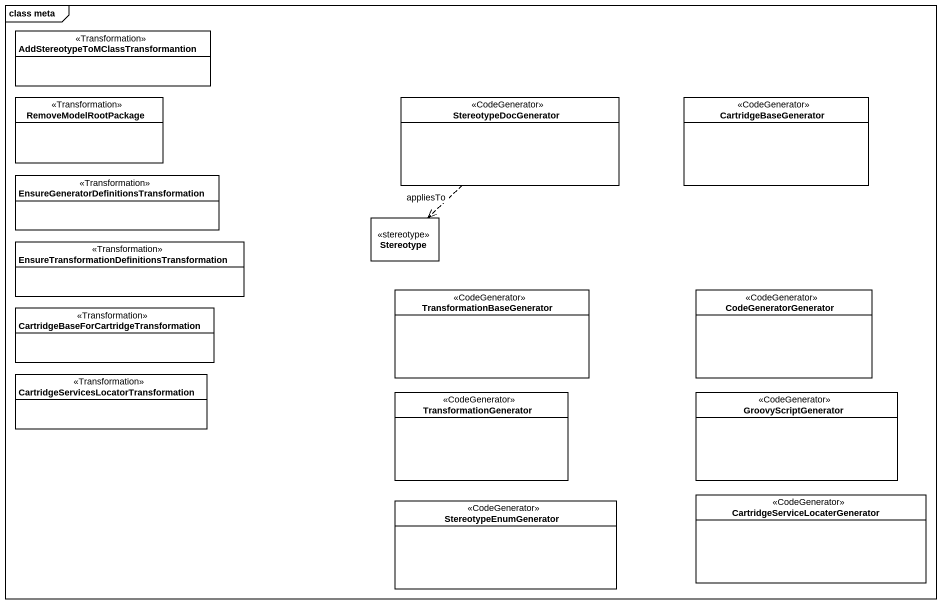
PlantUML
@startuml
mainframe class meta
hide circle
hide empty members
class "AddStereotypeToMClassTransformantion" as AddStereotypeToMClassTransfo <<Transformation>>
class RemoveModelRootPackage <<Transformation>>
class StereotypeDocGenerator <<CodeGenerator>>
class CartridgeBaseGenerator <<CodeGenerator>>
class "EnsureGeneratorDefinitionsTransformation" as EnsureGeneratorDefinitionsTr <<Transformation>>
class "EnsureTransformationDefinitionsTransformation" as EnsureTransformationDefiniti <<Transformation>>
class "Stereotype" as Stereotype_ <<stereotype>>
class "CartridgeBaseForCartridgeTransformation" as CartridgeBaseForCartridgeTra <<Transformation>>
class TransformationBaseGenerator <<CodeGenerator>>
class CodeGeneratorGenerator <<CodeGenerator>>
class "CartridgeServicesLocatorTransformation" as CartridgeServicesLocatorTran <<Transformation>>
class TransformationGenerator <<CodeGenerator>>
class GroovyScriptGenerator <<CodeGenerator>>
class StereotypeEnumGenerator <<CodeGenerator>>
class "CartridgeServiceLocaterGenerator" as CartridgeServiceLocaterGener <<CodeGenerator>>
StereotypeDocGenerator ..> Stereotype_ : appliesTo
@enduml
